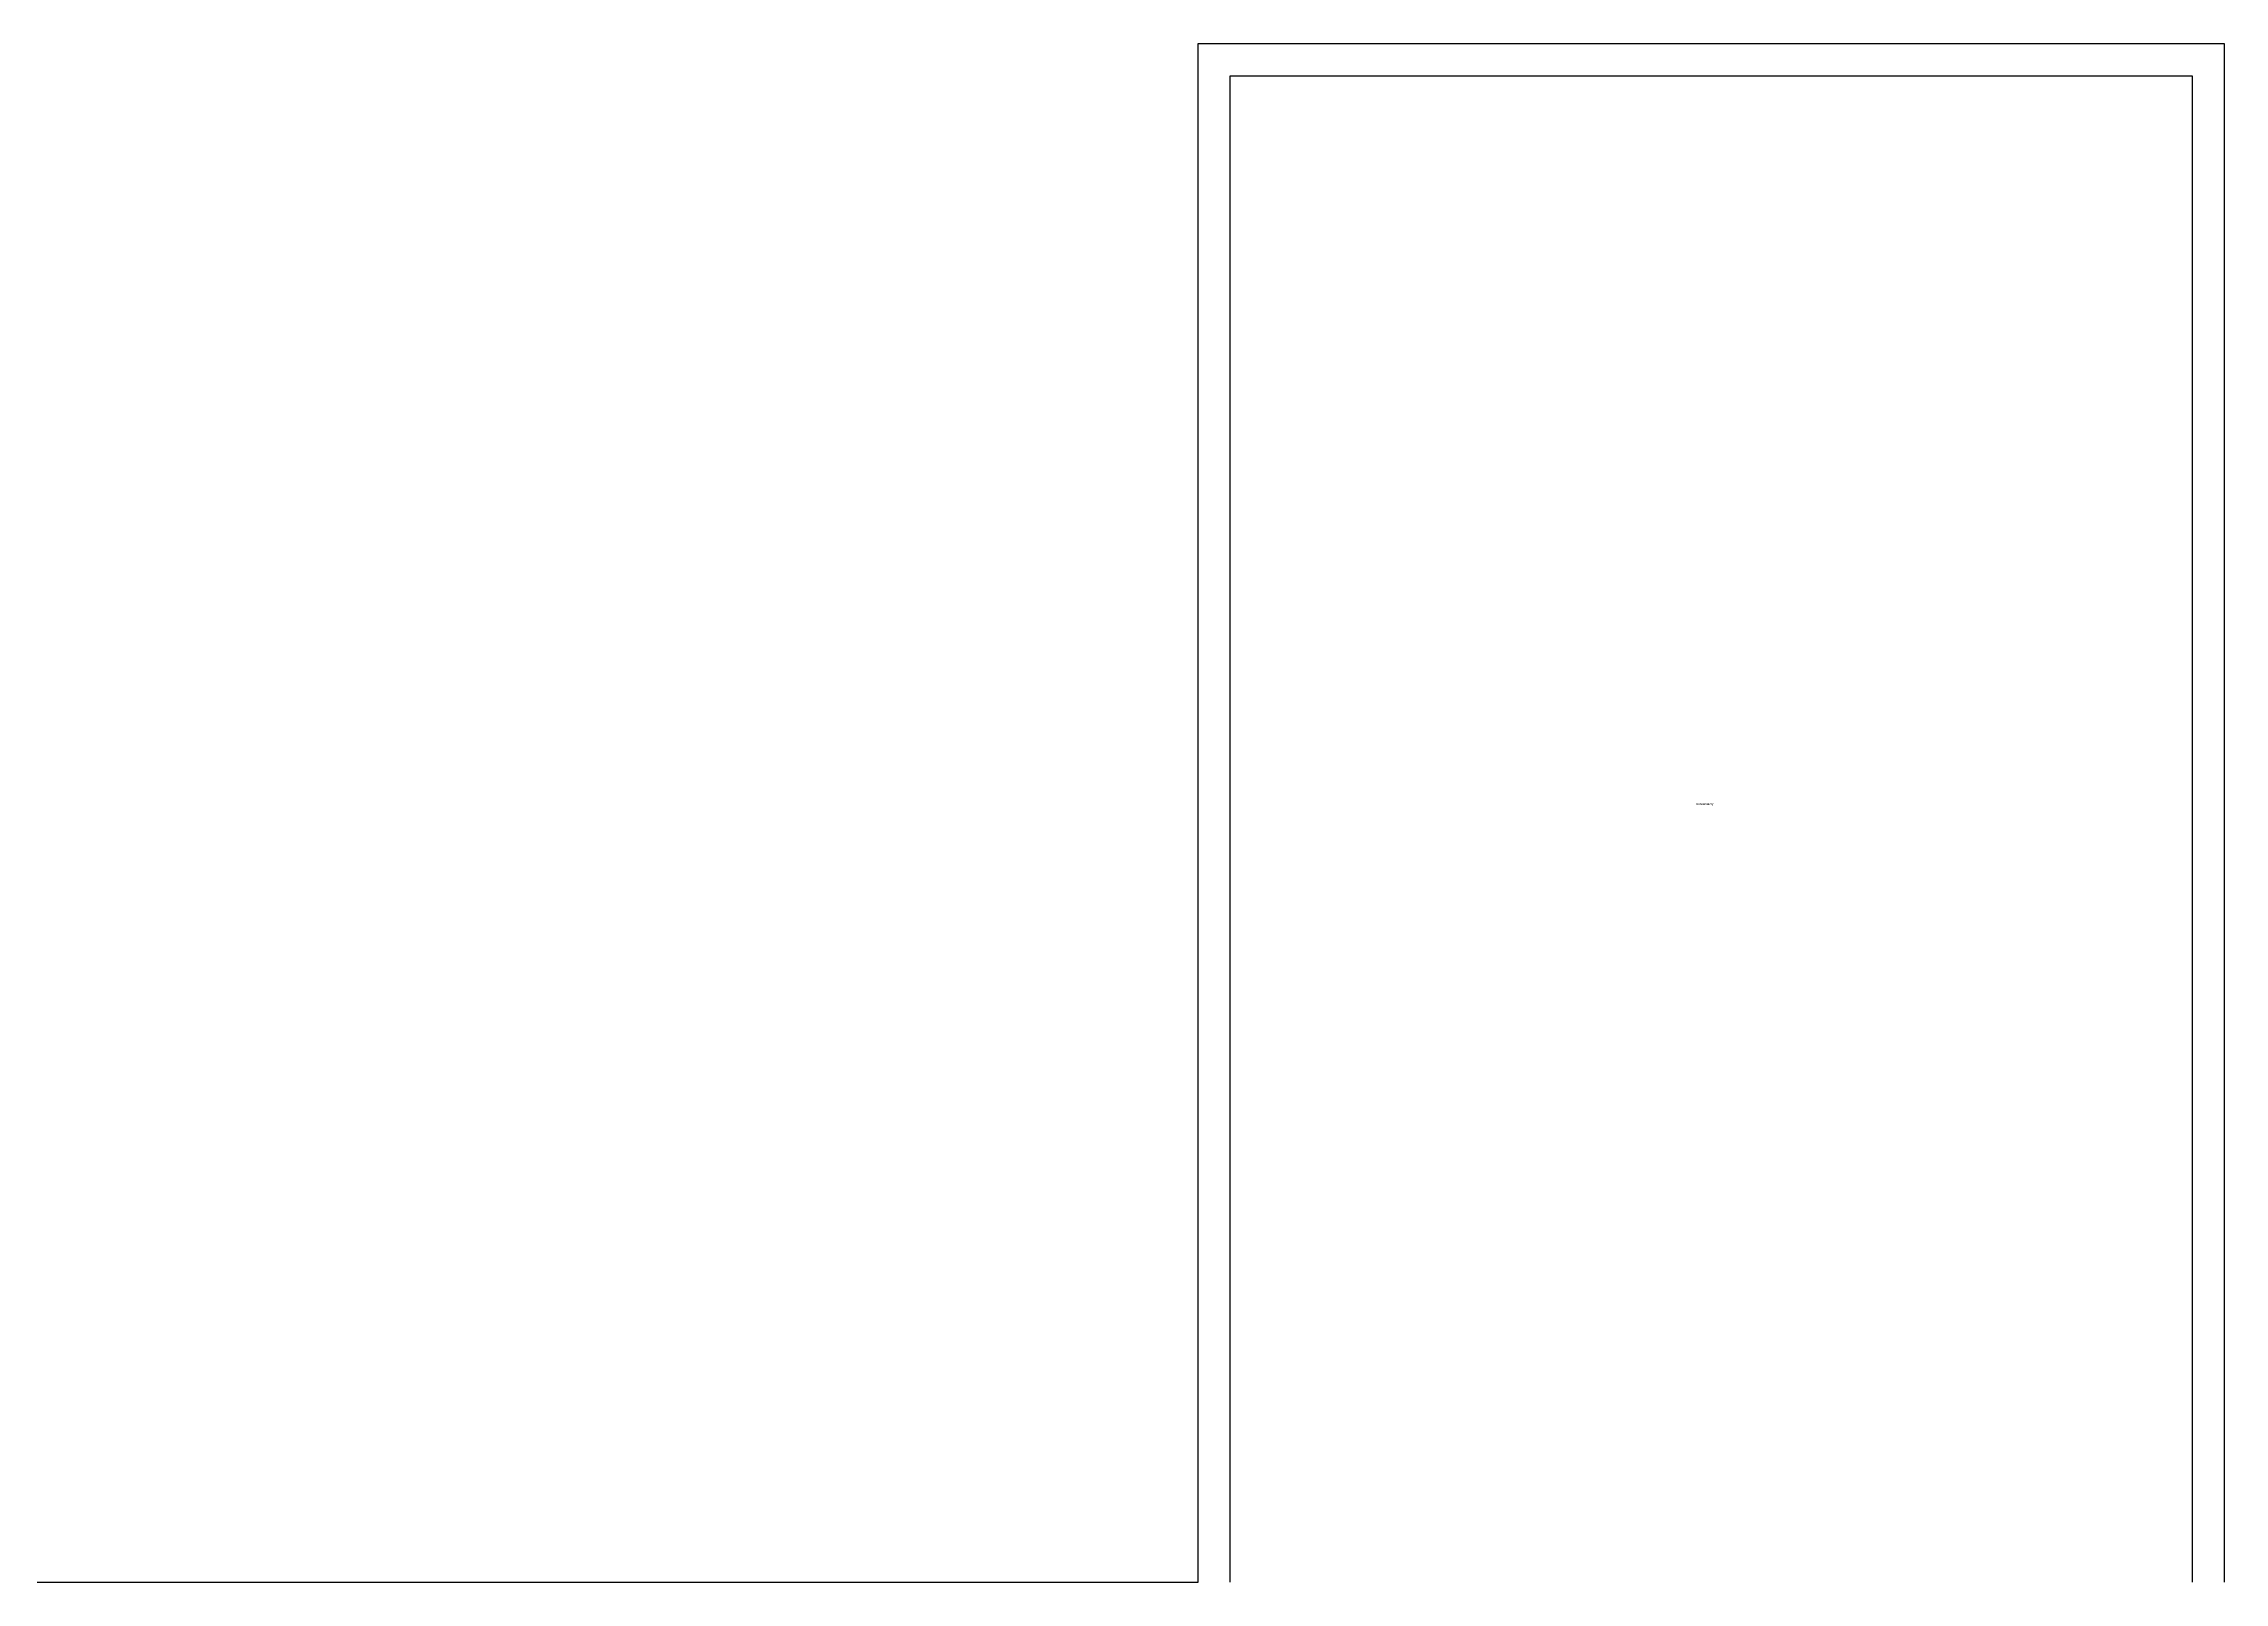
# Model space of a CAD drawing. Header units: millimetres. Extents: x 0 to 17678, y -610 to 14021.
# Drawn here: x 7315 to 17678, y 6706 to 14021 of the extents above; entities that cross this region are included whole.
import ezdxf
from ezdxf.enums import TextEntityAlignment as Align

# ---------------------------------------------------------------- set-up
doc = ezdxf.new("R2010")
doc.units = ezdxf.units.MM

msp = doc.modelspace()

# ---------------------------------------------------------------- linework, layer by layer
for p, q in [((12802, 6706), (12802, 14021)), ((12802, 14021), (17678, 14021)), ((17678, 14021), (17678, 6706)), ((12954, 6706), (12954, 13868)), ((12954, 13868), (17526, 13868)), ((17526, 13868), (17526, 6706)), ((0, 6706), (12802, 6706))]:
    msp.add_line(p, q)

# ---------------------------------------------------------------- texts
msp.add_text('Conservatory', height=10).set_placement((15250, 10406), align=Align.MIDDLE_RIGHT)

doc.saveas('drawing.dxf')
